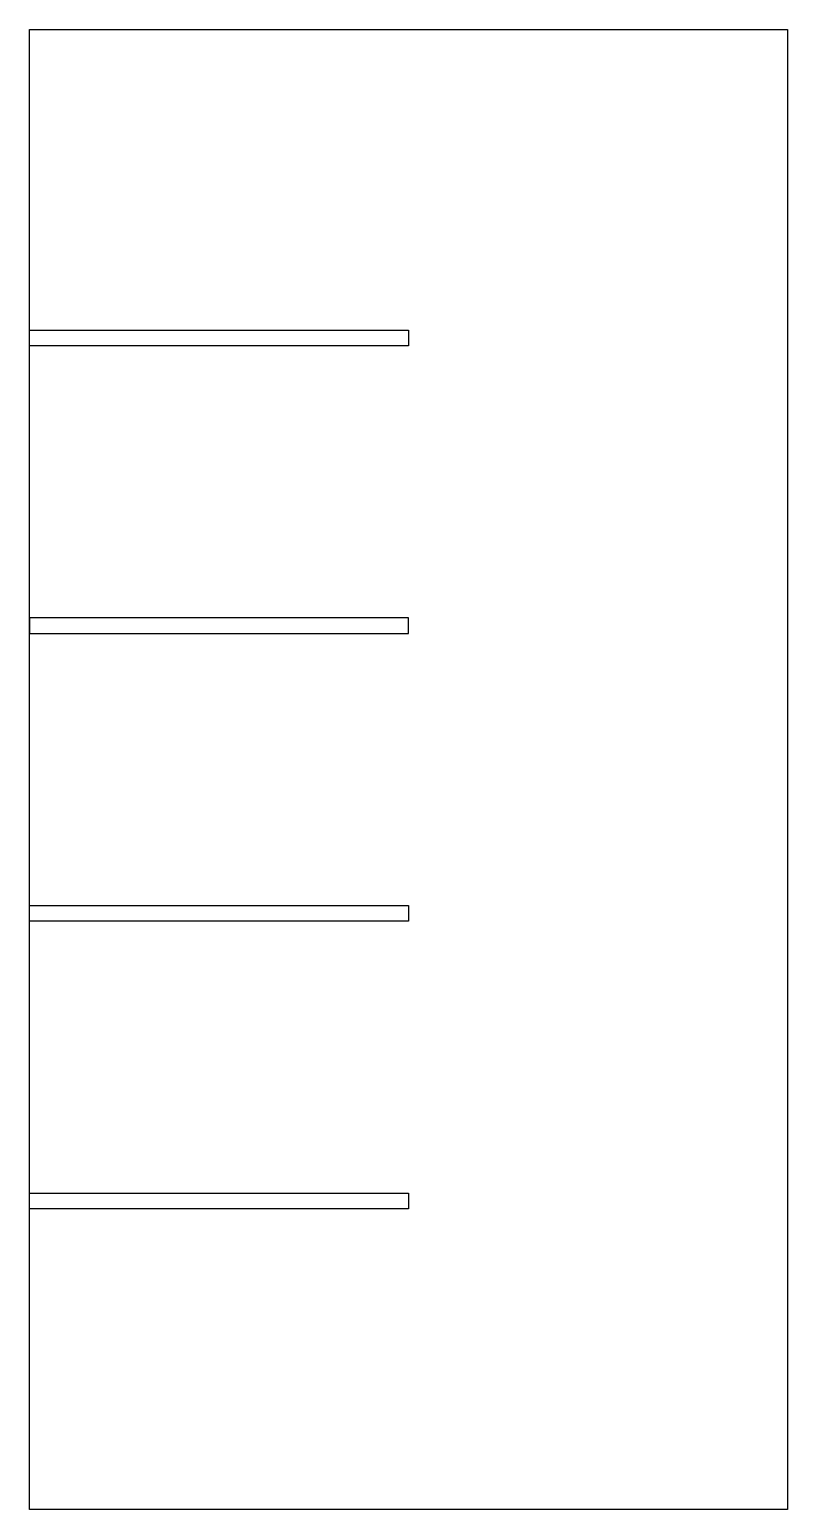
# Model space of a CAD drawing. Extents: x 0 to 145, y 0 to 283.
import ezdxf

# ---------------------------------------------------------------- set-up
doc = ezdxf.new("R2010")
doc.units = 0
doc.layers.get('0').update_dxf_attribs({"linetype": 'CONTINUOUS'})

msp = doc.modelspace()

# ---------------------------------------------------------------- linework, layer by layer
at = {"color": 7}
for p, q in [((0, 0), (0, 283)), ((0, 283), (145, 283)), ((145, 283), (145, 0)), ((0, 222.5), (0, 225.5)), ((0, 225.5), (72.5, 225.5)), ((72.5, 225.5), (72.5, 222.5)), ((72.5, 222.5), (0, 222.5)), ((72.5, 222.5), (72.5, 222.5)), ((72.5, 170.5), (0, 170.5)), ((0, 170.5), (0, 167.5)), ((72.5, 167.5), (72.5, 170.5)), ((72.5, 170.5), (72.5, 170.5)), ((0, 167.5), (72.5, 167.5)), ((0, 112.5), (0, 115.5)), ((0, 115.5), (72.5, 115.5)), ((72.5, 115.5), (72.5, 112.5)), ((72.5, 112.5), (0, 112.5)), ((72.5, 112.5), (72.5, 112.5)), ((0, 57.5), (0, 60.5)), ((0, 60.5), (72.5, 60.5)), ((72.5, 60.5), (72.5, 57.5)), ((72.5, 57.5), (0, 57.5)), ((72.5, 57.5), (72.5, 57.5)), ((145, 0), (0, 0)), ((145, 0), (145, 0))]:
    msp.add_line(p, q, dxfattribs=at)

doc.saveas('drawing.dxf')
